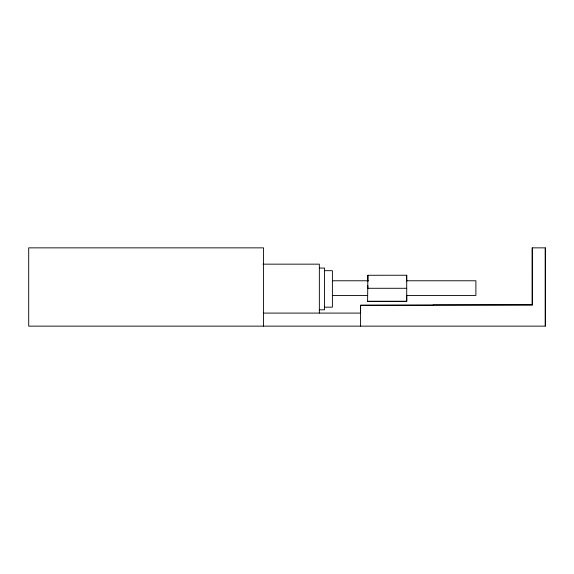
<?xml version="1.0" encoding="UTF-8"?>
<svg xmlns="http://www.w3.org/2000/svg" width="574" height="574" viewBox="0 0 574 574"><rect width="100%" height="100%" fill="white"/><g stroke="black" fill="none" stroke-linecap="round" stroke-linejoin="round"><path stroke-width="0.86" d="M263.516 326.14L263.516 247.86L28.7 247.86L28.7 326.14L545.3 326.14L545.3 247.86L532.256 247.86L532.263 304.938L433.119 304.938M406.708 281.332L406.701 275.247L406.729 301.328L367.597 301.328L367.884 275.262L367.855 281.353M532.263 304.938L532.256 247.86M532.27 304.83L360.58 305.26L360.58 313.088L263.516 313.088M262.899 264.155L319.352 264.155L319.352 313.052M319.352 268.058L324.568 268.058L324.568 309.802L319.352 309.802M324.568 270.684L332.396 270.684L332.396 307.169L324.568 307.169M367.848 275.269L406.729 275.233M332.396 280.772L368.271 280.772M406.837 280.772L475.896 280.772L475.896 295.452L406.837 295.452M367.597 288.284L406.729 288.284M332.396 295.452L367.374 295.452M367.597 301.328L406.729 301.328L406.722 295.244M433.112 305.26L360.58 305.26L360.58 326.14M367.862 285.701L367.869 288.313M545.3 247.86L545.3 326.14"/></g></svg>
